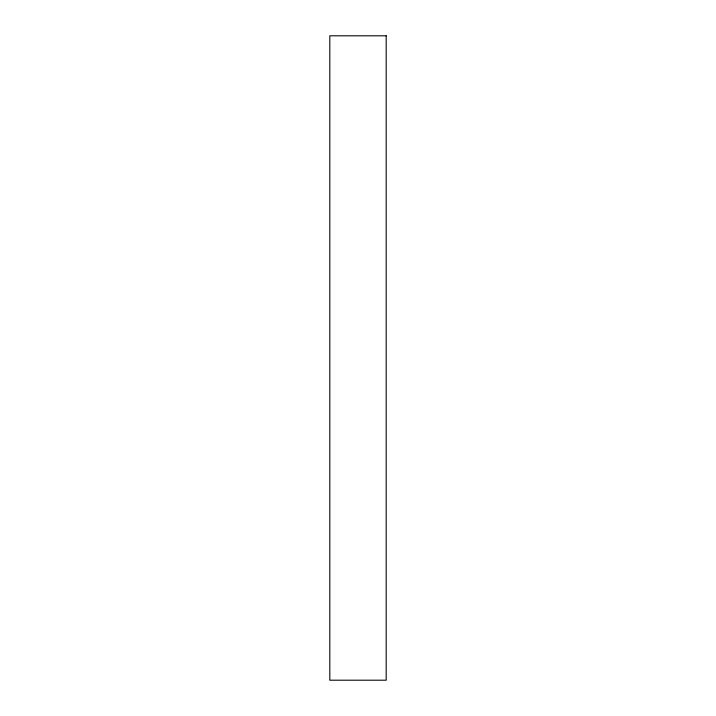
<?xml version="1.0" encoding="UTF-8"?>
<svg xmlns="http://www.w3.org/2000/svg" width="716" height="716" viewBox="0 0 716 716"><rect width="100%" height="100%" fill="white"/><g stroke="black" fill="none" stroke-linecap="round" stroke-linejoin="round"><path stroke-width="1.07" d="M386.192 35.8L329.808 35.8L329.808 680.2L386.192 680.2L386.192 35.8"/></g></svg>
